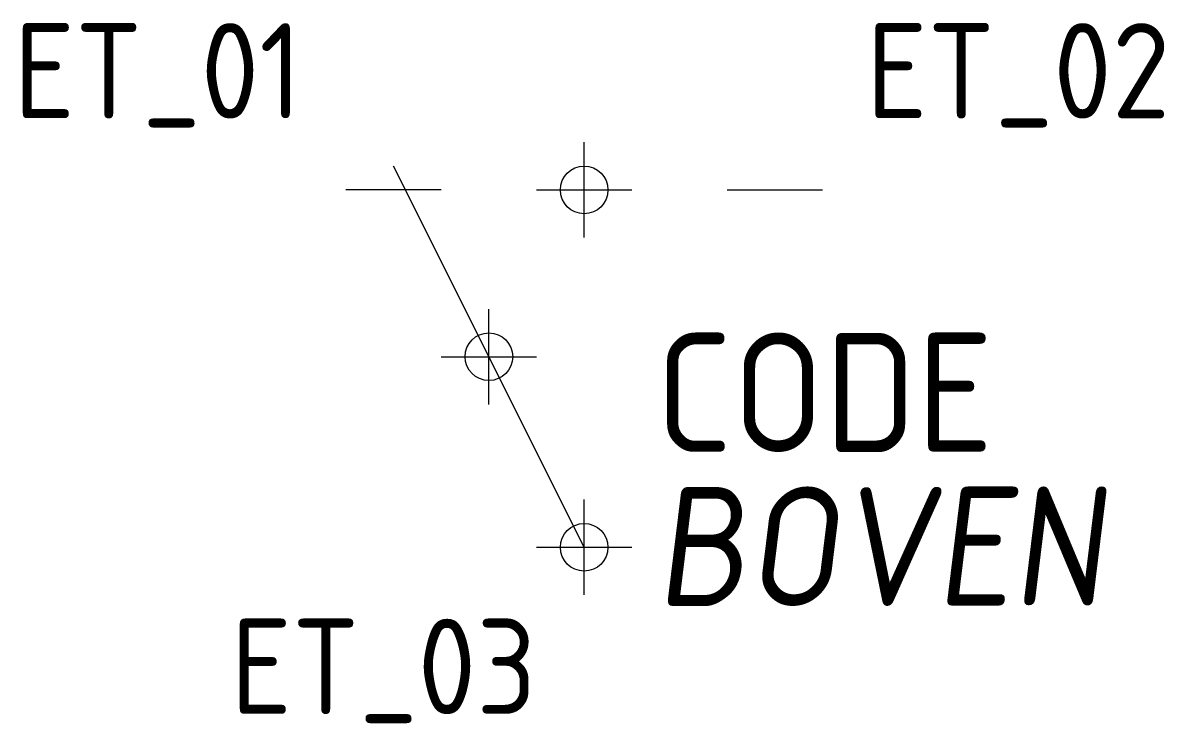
# Model space of a CAD drawing. Extents: x 1763.2 to 1787.2, y 2612.5 to 2627.2.
import ezdxf
from ezdxf.enums import TextEntityAlignment as Align

# ---------------------------------------------------------------- set-up
doc = ezdxf.new("R2010")
doc.units = 0
doc.header["$LTSCALE"] = 10
doc.header["$MEASUREMENT"] = 0
doc.header["$PDMODE"] = 34
doc.header["$PDSIZE"] = -5
doc.layers.get('0').update_dxf_attribs({"linetype": 'CONTINUOUS'})
for name, color, linetype in [('254', 7, 'CONTINUOUS'), ('A', 7, 'CONTINUOUS'), ('C', 7, 'CONTINUOUS'), ('TKST2', 1, 'CONTINUOUS'), ('TKST3', 3, 'CONTINUOUS')]:
    doc.layers.add(name, color=color, linetype=linetype)
doc.styles.get("Standard").update_dxf_attribs({"font": 'iso8.shx'})

msp = doc.modelspace()

# ---------------------------------------------------------------- linework, layer by layer
for points in [[(1775, 2616.231), (1771, 2624.231)], [(1772, 2623.731), (1770, 2623.731)], [(1778, 2623.731), (1780, 2623.731)]]:
    msp.add_lwpolyline(points)
at = {"layer": 'A', "color": 1}
msp.add_point((1773, 2620.231), dxfattribs=at)
at = {"layer": 'C', "color": 1}
msp.add_point((1775, 2623.731), dxfattribs=at)
at = {"layer": 'C', "color": 2}
msp.add_point((1775, 2616.231), dxfattribs=at)

# ---------------------------------------------------------------- texts
at = {"layer": '254', "oblique": 7}
msp.add_attdef('BOVEN', (1776.5, 2615), '-   ', height=2.5, dxfattribs=at)
at = {"layer": 'TKST2'}
for tag, text, p in [('ET_01', '  ', (1769.08, 2625.231)), ('ET_03', '', (1774, 2612.731))]:
    msp.add_attdef(tag, text=text, height=2, dxfattribs=at).set_placement(p, align=Align.RIGHT)
msp.add_attdef('ET_02', (1780.92, 2625.231), '', height=2, dxfattribs=at)
at = {"layer": 'TKST3'}
msp.add_attdef('CODE', (1776.5, 2618.231), '-F', height=2.5, dxfattribs=at)

doc.saveas('drawing.dxf')
